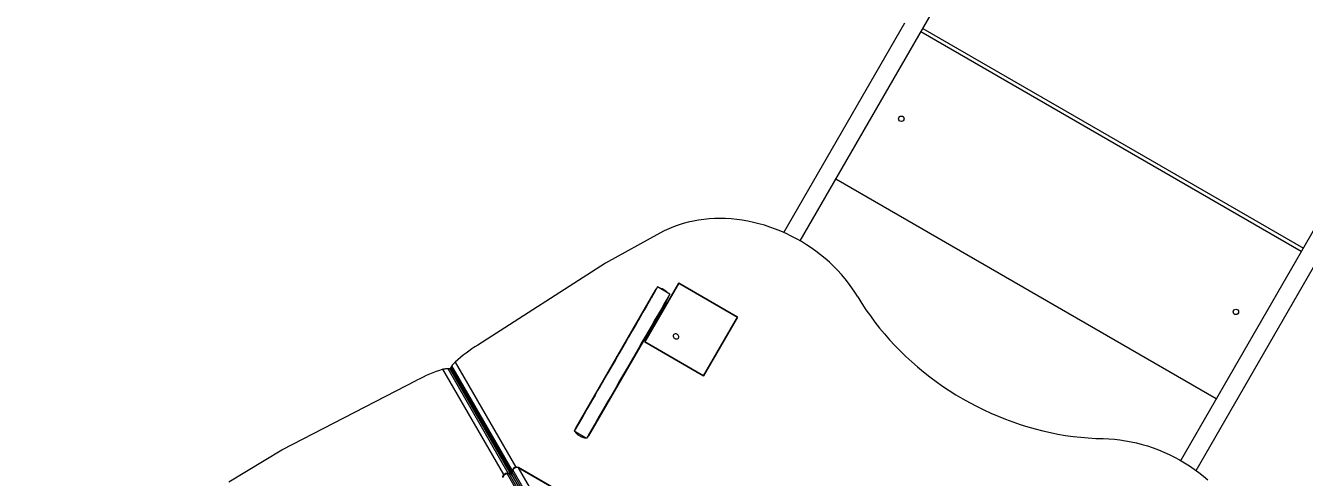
# Model space of a CAD drawing. Header units: millimetres. Extents: x -12977 to 11786, y -11805 to 10558.
# Drawn here: x 494 to 2374, y -5501 to -4836 of the extents above; entities that cross this region are included whole.
import ezdxf

# ---------------------------------------------------------------- set-up
doc = ezdxf.new("R2010")
doc.units = ezdxf.units.MM
for name, color, linetype in [('DIKOM_ОБЪЕКТ', 7, 'Continuous'), ('DIKOM_РАЗМЕР_ЗОНА', 7, 'Continuous'), ('DIKOM_РАЗМЕР_ОБЪЕКТА', 7, 'Continuous')]:
    doc.layers.add(name, color=color, linetype=linetype)
doc.styles.add('style1', font='arial.ttf', dxfattribs={"width": 0.8})
doc.dimstyles.new('1-50', dxfattribs={"dimtxt": 300, "dimasz": 200, "dimexe": 100, "dimexo": 0, "dimgap": 100, "dimtad": 1, "dimtxsty": 'style1', "dimcen": 200, "dimclrd": 7, "dimclre": 7, "dimclrt": 7, "dimadec": 1, "dimazin": 2, "dimtfac": 1, "dimtmove": 0, "dimatfit": 2, "dimfxl": 0, "dimlwd": 25, "dimlwe": 18, "dimarcsym": 0})

# ---------------------------------------------------------------- blocks, each defined once
blk = doc.blocks.new('*D9')
at = {"layer": 'Defpoints', "color": 0, "transparency": 16777216}
for p in [(-11007.4, 666.1), (8788, 666.1), (8788, -10518.7)]:
    blk.add_point(p, dxfattribs=at)
at = {"layer": 'DIKOM_РАЗМЕР_ОБЪЕКТА', "color": 7, "lineweight": 18, "transparency": 16777216}
for p, q in [((-11007.4, 666.1), (-11007.4, -10618.7)), ((8788, 666.1), (8788, -10618.7))]:
    blk.add_line(p, q, dxfattribs=at)
at = {"layer": 'DIKOM_РАЗМЕР_ОБЪЕКТА', "color": 7, "lineweight": 25, "transparency": 16777216}
blk.add_line((-10807.4, -10518.7), (8588, -10518.7), dxfattribs=at)
at = {"layer": 'DIKOM_РАЗМЕР_ОБЪЕКТА', "color": 7, "transparency": 16777216}
for points in [[(-10807.4, -10485.3), (-10807.4, -10552), (-11007.4, -10518.7)], [(8588, -10485.3), (8588, -10552), (8788, -10518.7)]]:
    blk.add_solid(points, dxfattribs=at)
at = {"layer": 'DIKOM_РАЗМЕР_ОБЪЕКТА', "color": 7, "transparency": 16777216, "insert": (-1823.6, -10265.5), "char_height": 300, "attachment_point": 5, "style": 'style1'}
blk.add_mtext('19750', dxfattribs=at)
blk = doc.blocks.new('*D12')
at = {"layer": 'Defpoints', "color": 0, "transparency": 16777216}
for p in [(-12976.7, 124.1), (10764.9, 125.7), (10764.9, -11704.7)]:
    blk.add_point(p, dxfattribs=at)
at = {"layer": 'DIKOM_РАЗМЕР_ЗОНА', "color": 7, "lineweight": 18, "transparency": 16777216}
for p, q in [((-12976.7, 124.1), (-12976.7, -11804.7)), ((10764.9, 125.7), (10764.9, -11804.7))]:
    blk.add_line(p, q, dxfattribs=at)
at = {"layer": 'DIKOM_РАЗМЕР_ЗОНА', "color": 7, "lineweight": 25, "transparency": 16777216}
blk.add_line((-12776.7, -11704.7), (10564.9, -11704.7), dxfattribs=at)
at = {"layer": 'DIKOM_РАЗМЕР_ЗОНА', "color": 7, "transparency": 16777216}
for points in [[(-12776.7, -11671.3), (-12776.7, -11738), (-12976.7, -11704.7)], [(10564.9, -11671.3), (10564.9, -11738), (10764.9, -11704.7)]]:
    blk.add_solid(points, dxfattribs=at)
at = {"layer": 'DIKOM_РАЗМЕР_ЗОНА', "color": 7, "transparency": 16777216, "insert": (-1904.6, -11451.4), "char_height": 300, "attachment_point": 5, "style": 'style1'}
blk.add_mtext('23750', dxfattribs=at)

msp = doc.modelspace()

# ---------------------------------------------------------------- linework, layer by layer
at = {"layer": 'DIKOM_ОБЪЕКТ', "color": 7, "linetype": 'Continuous', "lineweight": 15}
for p, q in [((1632.653, -5152.932), (1838.188, -4796.934)), ((1608.579, -5140.628), (1786.69, -4832.131)), ((2369.525, -5168.631), (1810.073, -4845.631)), ((1813.073, -4840.435), (2372.525, -5163.435)), ((2244.525, -5385.138), (1685.073, -5062.138)), ((2192.105, -5475.932), (2397.641, -5119.934)), ((1426.119, -5141.533), (1346.366, -5185.524)), ((1346.366, -5185.524), (1158.485, -5306.124)), ((2214.802, -5490.62), (2392.908, -5182.131)), ((1419.264, -5225.227), (1302.035, -5428.286)), ((1403.929, -5301.519), (1453.929, -5214.917)), ((1453.929, -5214.917), (1403.929, -5301.519)), ((1440.916, -5231.125), (1422.73, -5220.625)), ((1440.916, -5231.125), (1422.73, -5220.625)), ((1429.46, -5223.567), (1429.052, -5224.275)), ((1429.46, -5223.567), (1429.052, -5224.275)), ((1435.003, -5226.767), (1429.46, -5223.567)), ((1435.003, -5226.767), (1429.46, -5223.567)), ((1434.594, -5227.475), (1435.003, -5226.767)), ((1434.594, -5227.475), (1435.003, -5226.767)), ((1453.929, -5214.917), (1540.531, -5264.917)), ((1540.532, -5264.917), (1453.929, -5214.917)), ((1454.093, -5215.007), (1453.929, -5214.917)), ((1454.16, -5215.043), (1454.159, -5215.045)), ((1454.173, -5215.05), (1454.16, -5215.043)), ((1540.538, -5264.915), (1454.196, -5215.066)), ((1434.338, -5243.918), (1321.392, -5439.557)), ((1321.434, -5439.486), (1438.663, -5236.427)), ((1438.663, -5236.427), (1434.338, -5243.918)), ((1438.663, -5236.427), (1434.338, -5243.918)), ((1540.531, -5264.917), (1490.531, -5351.519)), ((1490.531, -5351.519), (1540.532, -5264.917)), ((1540.535, -5264.919), (1540.532, -5264.917)), ((1378.902, -5296.651), (1377.594, -5297.406)), ((1381.972, -5291.203), (1381.966, -5291.207)), ((1381.969, -5291.209), (1381.966, -5291.207)), ((1399.522, -5302.829), (1400.126, -5303.178)), ((1400.132, -5301.772), (1400.736, -5302.121)), ((1403.21, -5297.836), (1402.606, -5297.486)), ((1490.531, -5351.519), (1403.929, -5301.519)), ((1403.929, -5301.519), (1490.531, -5351.519)), ((1398.391, -5306.184), (1397.181, -5306.883)), ((1398.39, -5306.185), (1397.181, -5306.883)), ((1398.39, -5306.185), (1397.181, -5306.883)), ((1114.294, -5340.444), (1117.177, -5340.444)), ((1114.294, -5340.444), (1203.429, -5494.821)), ((1206.803, -5495.672), (1117.177, -5340.444)), ((1208.324, -5496.971), (1118.038, -5340.6)), ((1118.741, -5340.207), (1207.841, -5494.522)), ((1120.474, -5336.876), (1119.032, -5339.373)), ((1119.032, -5339.373), (1207.871, -5493.238)), ((1209.049, -5490.284), (1120.474, -5336.876)), ((1125.176, -5331.364), (1214.255, -5485.645)), ((1362.524, -5323.509), (1362.924, -5324.202)), ((1362.595, -5323.386), (1363.795, -5322.694)), ((1363.873, -5322.649), (1362.596, -5323.386)), ((870.252, -5460.409), (1068.652, -5357.989)), ((1196.589, -5496.632), (1107.169, -5341.761)), ((1490.359, -5351.516), (1490.531, -5351.519)), ((1490.363, -5351.516), (1490.365, -5351.516)), ((1164.226, -5420.595), (1164.923, -5420.192)), ((1171.726, -5433.585), (1172.423, -5433.182)), ((1172.424, -5433.183), (1171.726, -5433.586)), ((1318.377, -5443.381), (1300.19, -5432.881)), ((1302.892, -5428.19), (1301.305, -5430.939)), ((1328.507, -5427.233), (1327.902, -5426.883)), ((1305.695, -5437.946), (1311.238, -5441.146)), ((792.271, -5507.485), (870.252, -5460.409)), ((1186.338, -5457.281), (1185.64, -5457.684)), ((1210.042, -5488.564), (1208.624, -5491.021)), ((1210.231, -5489.774), (1208.813, -5492.231)), ((1494.946, -5983.208), (1210.231, -5489.774)), ((1391.84, -5586.971), (1218.076, -5486.649)), ((1218.076, -5486.649), (1502.654, -5979.846)), ((1392.002, -5586.69), (1218.238, -5486.367)), ((1203.722, -5494.821), (1200.885, -5494.82)), ((1201.839, -5495.589), (1486.911, -5988.817)), ((1204.676, -5495.589), (1201.839, -5495.589)), ((1489.749, -5988.817), (1204.676, -5495.589)), ((1208.623, -5497.019), (1336.174, -5718.076)), ((1208.813, -5492.231), (1493.527, -5985.665)), ((1308.626, -5670.334), (1208.917, -5497.818))]:
    msp.add_line(p, q, dxfattribs=at)
at = {"layer": 'DIKOM_ОБЪЕКТ', "color": 7, "linetype": 'Continuous', "lineweight": 15, "flags": 128}
for points in [[(1717.464, -5235.464), (1713.164, -5228.578), (1708.577, -5221.813), (1703.71, -5215.179), (1698.573, -5208.69), (1693.174, -5202.354), (1687.524, -5196.185), (1681.631, -5190.192), (1675.506, -5184.386), (1669.159, -5178.777), (1662.602, -5173.376), (1655.847, -5168.19), (1648.904, -5163.229), (1641.786, -5158.503), (1634.505, -5154.018), (1627.074, -5149.784), (1619.506, -5145.807), (1611.814, -5142.094), (1604.011, -5138.652), (1596.112, -5135.487), (1588.129, -5132.604), (1580.077, -5130.007), (1571.97, -5127.703), (1563.822, -5125.695), (1555.646, -5123.985), (1547.458, -5122.578), (1539.271, -5121.476), (1531.1, -5120.68), (1522.959, -5120.192), (1514.862, -5120.014), (1506.823, -5120.143), (1498.856, -5120.583), (1490.976, -5121.33), (1483.195, -5122.384), (1475.527, -5123.743), (1467.987, -5125.405), (1460.586, -5127.367), (1453.337, -5129.624), (1446.255, -5132.174), (1439.349, -5135.013), (1432.633, -5138.134), (1426.119, -5141.533)], [(1422.73, -5220.625), (1418.738, -5227.539), (1414.598, -5234.711), (1410.313, -5242.134), (1405.886, -5249.802), (1401.322, -5257.708), (1396.623, -5265.848), (1391.793, -5274.213), (1386.837, -5282.798), (1381.758, -5291.596), (1376.56, -5300.599), (1371.248, -5309.801), (1365.826, -5319.193), (1360.297, -5328.77), (1354.667, -5338.522), (1348.94, -5348.442), (1343.12, -5358.522), (1337.212, -5368.755), (1331.222, -5379.132), (1325.153, -5389.644), (1319.01, -5400.284), (1312.799, -5411.042), (1306.524, -5421.911), (1300.19, -5432.881)], [(1440.916, -5231.125), (1436.924, -5238.039), (1432.784, -5245.211), (1428.499, -5252.634), (1424.073, -5260.302), (1419.508, -5268.208), (1414.809, -5276.348), (1409.98, -5284.713), (1405.024, -5293.298), (1399.944, -5302.096), (1394.747, -5311.099), (1389.435, -5320.301), (1384.012, -5329.693), (1378.483, -5339.27), (1372.853, -5349.022), (1367.126, -5358.942), (1361.307, -5369.022), (1355.399, -5379.255), (1349.408, -5389.632), (1343.339, -5400.144), (1337.197, -5410.784), (1330.985, -5421.542), (1324.71, -5432.411), (1318.377, -5443.381)], [(1416.859, -5230.767), (1416.284, -5231.763), (1414.283, -5235.228), (1412.23, -5238.785), (1410.138, -5242.408), (1408.024, -5246.07), (1405.902, -5249.745), (1403.787, -5253.408), (1401.696, -5257.03), (1399.642, -5260.587), (1397.641, -5264.053), (1395.708, -5267.402), (1393.855, -5270.611), (1392.097, -5273.656), (1390.447, -5276.515), (1388.915, -5279.169), (1387.513, -5281.597), (1386.251, -5283.783), (1385.139, -5285.709), (1384.184, -5287.364), (1383.393, -5288.734), (1382.772, -5289.81), (1382.325, -5290.585), (1382.055, -5291.051), (1381.966, -5291.207)], [(1404.766, -5251.716), (1404.855, -5251.562), (1405.115, -5251.111), (1405.525, -5250.401), (1406.052, -5249.489), (1406.653, -5248.448), (1407.279, -5247.364), (1407.88, -5246.323), (1408.407, -5245.41), (1408.817, -5244.7), (1409.077, -5244.25), (1409.166, -5244.095), (1409.076, -5244.25), (1408.816, -5244.7), (1408.406, -5245.411), (1407.879, -5246.323), (1407.278, -5247.364), (1406.652, -5248.448), (1406.052, -5249.489), (1405.525, -5250.401), (1405.115, -5251.111), (1404.855, -5251.562), (1404.766, -5251.716)], [(1404.766, -5251.716), (1404.855, -5251.562), (1405.115, -5251.111), (1405.525, -5250.401), (1406.052, -5249.489), (1406.653, -5248.448), (1407.279, -5247.363), (1407.88, -5246.323), (1408.407, -5245.41), (1408.817, -5244.7), (1409.077, -5244.25), (1409.166, -5244.095), (1409.076, -5244.25), (1408.816, -5244.7), (1408.406, -5245.411), (1407.879, -5246.323), (1407.279, -5247.364), (1406.652, -5248.448), (1406.052, -5249.489), (1405.525, -5250.401), (1405.115, -5251.112), (1404.855, -5251.562), (1404.766, -5251.716)], [(1404.772, -5251.713), (1404.861, -5251.558), (1405.121, -5251.108), (1405.531, -5250.397), (1406.058, -5249.485), (1406.659, -5248.444), (1407.285, -5247.359), (1407.886, -5246.319), (1408.413, -5245.407), (1408.823, -5244.696), (1409.083, -5244.246), (1409.172, -5244.092), (1409.083, -5244.246), (1408.822, -5244.697), (1408.412, -5245.407), (1407.886, -5246.319), (1407.285, -5247.36), (1406.658, -5248.445), (1406.058, -5249.485), (1405.531, -5250.397), (1405.121, -5251.108), (1404.861, -5251.558), (1404.772, -5251.713)], [(1404.772, -5251.713), (1404.861, -5251.558), (1405.121, -5251.108), (1405.531, -5250.397), (1406.058, -5249.485), (1406.659, -5248.444), (1407.285, -5247.36), (1407.886, -5246.319), (1408.413, -5245.407), (1408.823, -5244.696), (1409.083, -5244.246), (1409.172, -5244.092), (1409.083, -5244.246), (1408.822, -5244.697), (1408.412, -5245.407), (1407.886, -5246.319), (1407.285, -5247.36), (1406.658, -5248.445), (1406.058, -5249.485), (1405.531, -5250.398), (1405.121, -5251.108), (1404.861, -5251.558), (1404.772, -5251.713)], [(1404.778, -5251.709), (1404.867, -5251.554), (1405.127, -5251.104), (1405.538, -5250.394), (1406.064, -5249.481), (1406.665, -5248.441), (1407.291, -5247.356), (1407.892, -5246.315), (1408.419, -5245.403), (1408.829, -5244.693), (1409.089, -5244.242), (1409.178, -5244.088), (1409.089, -5244.242), (1408.829, -5244.693), (1408.418, -5245.403), (1407.892, -5246.315), (1407.291, -5247.356), (1406.665, -5248.441), (1406.064, -5249.482), (1405.537, -5250.394), (1405.127, -5251.104), (1404.867, -5251.555), (1404.778, -5251.709)], [(1404.778, -5251.709), (1404.867, -5251.554), (1405.127, -5251.104), (1405.538, -5250.394), (1406.064, -5249.481), (1406.665, -5248.441), (1407.291, -5247.356), (1407.892, -5246.315), (1408.419, -5245.403), (1408.829, -5244.693), (1409.089, -5244.242), (1409.178, -5244.088), (1409.089, -5244.242), (1408.829, -5244.693), (1408.418, -5245.403), (1407.892, -5246.316), (1407.291, -5247.356), (1406.665, -5248.441), (1406.064, -5249.481), (1405.537, -5250.394), (1405.127, -5251.104), (1404.867, -5251.555), (1404.778, -5251.709)], [(1717.464, -5235.464), (1723.272, -5244.86), (1729.376, -5254.134), (1735.771, -5263.279), (1742.45, -5272.285), (1749.406, -5281.144), (1756.634, -5289.847), (1764.125, -5298.384), (1771.873, -5306.748), (1779.869, -5314.929), (1788.106, -5322.922), (1796.576, -5330.716), (1805.269, -5338.305), (1814.178, -5345.681), (1823.294, -5352.836), (1832.607, -5359.764), (1842.109, -5366.458), (1851.79, -5372.911), (1861.64, -5379.117), (1871.649, -5385.069), (1881.809, -5390.762), (1892.108, -5396.189), (1902.537, -5401.346), (1913.085, -5406.228), (1923.741, -5410.83), (1934.496, -5415.146), (1945.338, -5419.174), (1956.257, -5422.908), (1967.241, -5426.346), (1978.281, -5429.483), (1989.365, -5432.317), (2000.482, -5434.845), (2011.621, -5437.064), (2022.771, -5438.971), (2033.921, -5440.567), (2045.061, -5441.848), (2056.177, -5442.813), (2067.261, -5443.462), (2078.301, -5443.794)], [(1381.972, -5291.203), (1381.427, -5292.148), (1380.694, -5293.418), (1379.775, -5295.011), (1378.671, -5296.923), (1377.385, -5299.152), (1375.917, -5301.694), (1374.272, -5304.544), (1372.452, -5307.697), (1370.46, -5311.148), (1368.3, -5314.89), (1365.975, -5318.918), (1363.489, -5323.223), (1360.848, -5327.799), (1358.055, -5332.637), (1355.116, -5337.728), (1352.035, -5343.065), (1348.818, -5348.637), (1345.471, -5354.435), (1341.999, -5360.448), (1338.409, -5366.667), (1334.707, -5373.079), (1330.9, -5379.674), (1326.994, -5386.44), (1322.996, -5393.364)], [(1380.054, -5294.541), (1380.143, -5294.387), (1380.403, -5293.936), (1380.813, -5293.226), (1381.34, -5292.314), (1381.941, -5291.273), (1382.567, -5290.188), (1383.168, -5289.148), (1383.694, -5288.235), (1384.105, -5287.525), (1384.365, -5287.074), (1384.454, -5286.92), (1384.365, -5287.074), (1384.104, -5287.525), (1383.694, -5288.236), (1383.167, -5289.148), (1382.566, -5290.188), (1381.94, -5291.273), (1381.339, -5292.314), (1380.813, -5293.226), (1380.403, -5293.936), (1380.143, -5294.387), (1380.054, -5294.541)], [(1453.79, -5295.63), (1454.142, -5294.663), (1454.156, -5293.598), (1453.833, -5292.518), (1453.197, -5291.512), (1452.301, -5290.661), (1451.216, -5290.035), (1450.031, -5289.684), (1448.842, -5289.636), (1447.745, -5289.896), (1446.829, -5290.442), (1446.169, -5291.23), (1445.817, -5292.196), (1445.802, -5293.262), (1446.126, -5294.341), (1446.762, -5295.347), (1447.658, -5296.198), (1448.743, -5296.824), (1449.927, -5297.175), (1451.116, -5297.223), (1452.213, -5296.964), (1453.129, -5296.418), (1453.79, -5295.63)], [(1453.79, -5295.63), (1454.142, -5294.663), (1454.157, -5293.597), (1453.833, -5292.518), (1453.197, -5291.512), (1452.3, -5290.661), (1451.216, -5290.035), (1450.031, -5289.684), (1448.842, -5289.636), (1447.745, -5289.896), (1446.829, -5290.442), (1446.169, -5291.23), (1445.817, -5292.196), (1445.802, -5293.262), (1446.126, -5294.342), (1446.761, -5295.347), (1447.658, -5296.198), (1448.743, -5296.824), (1449.927, -5297.175), (1451.116, -5297.223), (1452.213, -5296.963), (1453.129, -5296.418), (1453.79, -5295.63)], [(1322.996, -5393.364), (1320.501, -5397.686), (1318.112, -5401.825), (1315.839, -5405.762), (1313.692, -5409.481), (1311.68, -5412.966), (1309.812, -5416.202), (1308.096, -5419.174), (1306.54, -5421.87), (1305.15, -5424.278), (1303.932, -5426.387), (1302.892, -5428.19)], [(2078.301, -5443.794), (2086.415, -5444.075), (2094.567, -5444.665), (2102.745, -5445.562), (2110.934, -5446.766), (2119.119, -5448.274), (2127.288, -5450.083), (2135.424, -5452.19), (2143.514, -5454.591), (2151.545, -5457.283), (2159.501, -5460.26), (2167.37, -5463.518), (2175.138, -5467.051), (2182.79, -5470.852), (2190.314, -5474.915), (2197.696, -5479.233), (2204.925, -5483.799), (2211.986, -5488.604), (2218.868, -5493.64), (2225.559, -5498.898), (2232.048, -5504.37)], [(1208.624, -5491.021), (1208.545, -5491.535), (1208.813, -5492.231)], [(1210.231, -5489.774), (1209.964, -5489.078), (1210.042, -5488.564)], [(1218.076, -5486.649), (1218.211, -5486.414), (1218.238, -5486.367)], [(1200.885, -5494.82), (1201.369, -5495.009), (1201.839, -5495.589)], [(1204.676, -5495.589), (1204.207, -5495.01), (1203.722, -5494.821)]]:
    msp.add_lwpolyline(points, dxfattribs=at)
at = {"layer": 'DIKOM_ОБЪЕКТ', "color": 7, "linetype": 'Continuous', "lineweight": 15}
for centre in [(1781.348, -4973.384), (2273.25, -5257.384)]:
    msp.add_circle(centre, 4, dxfattribs=at)
for centre, radius, start, end in [((1424.085, -5228.05), 5.586, 121.007096, 149.652072), ((1424.092, -5228.056), 5.595, 121.030911, 149.628197), ((1424.724, -5231.696), 9.408, 59.772445, 84.059793), ((1424.725, -5231.69), 9.402, 59.760028, 84.062723), ((1430.331, -5234.933), 9.408, 35.940356, 60.227584), ((1430.336, -5234.929), 9.402, 35.937655, 60.239834), ((1419.755, -5235.537), 5.58, 121.262635, 149.665324), ((1419.764, -5235.545), 5.592, 121.294658, 149.633277), ((1429.464, -5241.149), 5.605, 330.389643, 359.928489), ((1429.464, -5241.149), 5.605, 330.393504, 359.928646), ((1433.805, -5233.663), 5.59, 330.359636, 358.983587), ((1433.799, -5233.661), 5.595, 330.374801, 358.969919), ((1419.394, -5273.346), 2.477, 105.646201, 145.566623), ((1404.69, -5298.818), 2.479, 105.65078, 145.431577), ((1285.996, -5508.992), 239.613, 122.150937, 132.156901), ((1180.604, -5569.878), 239.646, 107.844195, 117.849805), ((1306.898, -5431.052), 5.595, 150.371097, 178.841672), ((1310.138, -5430.051), 9.06, 205.041412, 240.635435), ((1315.854, -5433.351), 9.059, 239.3644, 274.959117), ((1316.612, -5436.662), 5.588, 301.012164, 329.648199), ((1213.82, -5494.021), 6, 149.999317, 209.985259), ((1215.238, -5491.563), 6, 60, 149.999317), ((1216.128, -5493.166), 6.803, 73.358641, 150.086493), ((1200.885, -5500.821), 6, 89.999266, 180), ((1201.829, -5502.393), 6.804, 89.920186, 166.635), ((1203.722, -5500.821), 6, 30.026777, 89.999266), ((1204.892, -5500.328), 4.743, 31.947059, 92.605156), ((1212.808, -5494.788), 4.743, 147.38927, 208.068992)]:
    msp.add_arc(centre, radius, start, end, dxfattribs=at)
for points, knots in [([(1107.169, -5341.761), (1107.706, -5341.601), (1108.781, -5341.281), (1110.664, -5340.87), (1112.424, -5340.58), (1113.632, -5340.457), (1114.139, -5340.447), (1114.294, -5340.444)], [0, 0, 0, 0, 0.23409965, 0.46844152, 0.69518881, 0.90659478, 1, 1, 1, 1]), ([(1117.177, -5340.444), (1117.458, -5340.454), (1117.919, -5340.47), (1117.97, -5340.584), (1117.99, -5340.629)], [0, 0, 0, 0, 0.60761377, 1, 1, 1, 1]), ([(1118.762, -5340.194), (1118.753, -5340.194), (1118.639, -5340.193), (1118.764, -5339.869), (1118.969, -5339.49), (1119.032, -5339.373)], [0, 0, 0, 0, 0.05874285, 0.71156998, 1, 1, 1, 1]), ([(1120.474, -5336.876), (1120.66, -5336.579), (1121.033, -5335.985), (1121.947, -5334.799), (1123.023, -5333.535), (1124.156, -5332.323), (1124.852, -5331.669), (1125.176, -5331.364)], [0, 0, 0, 0, 0.19677316, 0.39329584, 0.59579844, 0.81159844, 1, 1, 1, 1])]:
    msp.add_open_spline(points, degree=3, knots=knots, dxfattribs=at)

# ---------------------------------------------------------------- dimensions: what is measured, and where the dimension line sits
at = {"layer": 'DIKOM_РАЗМЕР_ЗОНА'}
dim = msp.add_linear_dim(base=(10764.904, -11704.658), p1=(-12976.695, 124.079), p2=(10764.904, 125.672), text='23750', dimstyle='1-50', dxfattribs=at)
dim.commit()
dim.dimension.update_dxf_attribs({"geometry": '*D12', "text_midpoint": (-1904.628, -11704.658), "dimtype": 160})
at = {"layer": 'DIKOM_РАЗМЕР_ОБЪЕКТА'}
dim = msp.add_linear_dim(base=(8787.993, -10518.658), p1=(-11007.417, 666.079), p2=(8787.993, 666.082), text='19750', dimstyle='1-50', dxfattribs=at)
dim.commit()
dim.dimension.update_dxf_attribs({"geometry": '*D9', "text_midpoint": (-1823.628, -10518.658), "dimtype": 160})

doc.saveas('drawing.dxf')
